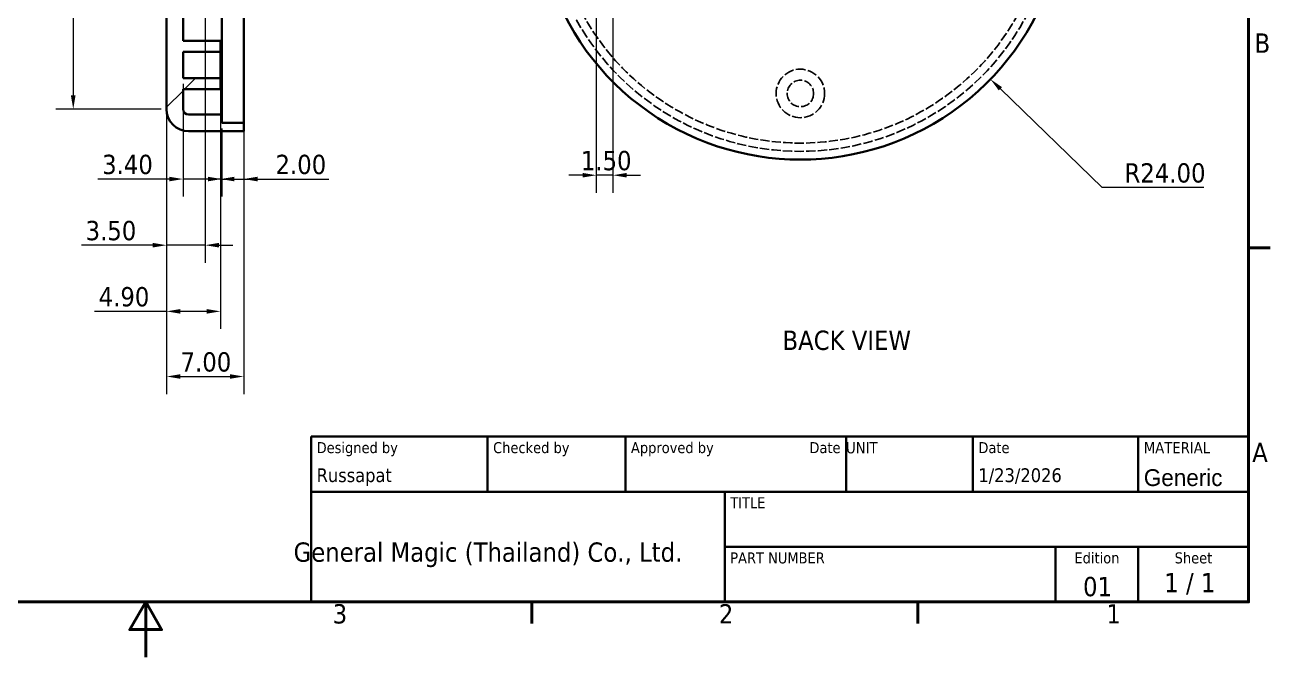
# Model space of a CAD drawing. Header units: millimetres. Extents: x 0 to 525, y 0 to 371.
# Drawn here: x 235.1 to 517.4, y 0 to 143.4 of the extents above; entities that cross this region are included whole.
import ezdxf
from ezdxf.enums import TextEntityAlignment as Align

# ---------------------------------------------------------------- set-up
doc = ezdxf.new("R2018")
doc.units = ezdxf.units.MM
doc.header["$LTSCALE"] = 0.5
doc.linetypes.add('DASHED', pattern=[0.2068, 0.1655, -0.0413])
for name, color, linetype, lineweight in [('Border (ISO)', 7, 'Continuous', 70), ('Dimension (ISO)', 7, 'Continuous', 25), ('Hatch (ISO)', 7, 'Continuous', 18), ('Hidden (ISO)', 7, 'DASHED', 35), ('Symbol (ISO)', 7, 'Continuous', 25), ('Title (ISO)', 7, 'Continuous', 50), ('Visible (ISO)', 7, 'Continuous', 50)]:
    doc.layers.add(name, color=color, linetype=linetype, lineweight=lineweight)
doc.styles.add('Note Text (ISO)', font='tahoma.ttf')
doc.styles.add('Text Style35', font='tahoma.ttf')
doc.styles.add('Text Style39', font='tahoma.ttf')
doc.styles.add('Text Style41', font='tahoma.ttf')
doc.dimstyles.new('Default (ISO)', dxfattribs={"dimscale": 0.5, "dimtxt": 3.5, "dimasz": 2.5, "dimexe": 3.175, "dimexo": 1, "dimgap": 0.762, "dimtad": 1, "dimtxsty": 'Note Text (ISO)', "dimcen": 2.5, "dimdle": 10, "dimclrd": 256, "dimclre": 256, "dimclrt": 256, "dimazin": 3, "dimtfac": 1.001486, "dimtmove": 0, "dimatfit": 3, "dimfxl": 0, "dimlwd": -1, "dimlwe": -1})

# ---------------------------------------------------------------- blocks, each defined once
blk = doc.blocks.new('Borders Default Border')
at = {"layer": 'Border (ISO)'}
for p, q in [((410, 74.25), (413.9, 74.25)), ((280, 10), (280, 6.1)), ((350, 10), (350, 6.1))]:
    blk.add_line(p, q, dxfattribs=at)
at = {"layer": 'Border (ISO)', "flags": 128}
for points in [[(10, 10), (10, 287), (410, 287), (410, 10), (10, 10)], [(210, 0), (210, 10), (207.11, 5), (212.89, 5), (210, 10)]]:
    blk.add_lwpolyline(points, dxfattribs=at)
at = {"layer": 'Border (ISO)', "char_height": 3.5, "attachment_point": 7, "style": 'Note Text (ISO)'}
for s, insert in [('B', (411.08, 109.63)), ('A', (410.66, 35.38)), ('3', (243.91, 6.03)), ('2', (313.94, 6.1)), ('1', (384.21, 6.1))]:
    blk.add_mtext(s, dxfattribs=dict(at, insert=insert))
blk = doc.blocks.new('Title Blocks ISO')
at = {"layer": 'Title (ISO)'}
for p, q in [((275.72, 130), (105.72, 130)), ((105.72, 130), (105.72, 100)), ((137.72, 120), (137.72, 130)), ((162.72, 120), (162.72, 130)), ((202.72, 120), (202.72, 130)), ((225.72, 120), (225.72, 130)), ((255.72, 120), (255.72, 130)), ((275.72, 100), (275.72, 130)), ((105.72, 120), (275.72, 120)), ((180.72, 120), (180.72, 100)), ((275.72, 110), (180.72, 110)), ((240.72, 100), (240.72, 110)), ((255.72, 100), (255.72, 110)), ((105.72, 100), (275.72, 100))]:
    blk.add_line(p, q, dxfattribs=at)
at = {"layer": 'Title (ISO)', "style": 'Text Style41'}
for s, p in [('Designed by', (106.72, 129)), ('Checked by', (138.72, 129)), ('Approved by', (163.72, 129)), ('Date', (226.72, 129))]:
    blk.add_text(s, height=2, dxfattribs=at).set_placement(p, align=Align.TOP_LEFT)
blk.add_text('Date', height=2, dxfattribs=at).set_placement((201.72, 129), align=Align.TOP_RIGHT)
for s, p in [('Edition', (248.22, 109)), ('Sheet', (265.72, 109))]:
    blk.add_text(s, height=2, dxfattribs=at).set_placement(p, align=Align.TOP_CENTER)
at = {"layer": 'Title (ISO)', "style": 'Note Text (ISO)'}
blk.add_text('1 / 1 ', height=3.5, dxfattribs=at).set_placement((265.72, 103.5), align=Align.MIDDLE_CENTER)
at = {"layer": 'Title (ISO)', "attachment_point": 1, "style": 'Note Text (ISO)'}
for s, insert, char_height in [('\\fTahoma|b0|i0;{\\H2.0300;UNIT}', (202.72, 129), 2.03), ('\\fTahoma|b0|i0;{\\H2.0300;MATERIAL}', (256.72, 129), 2.03), ('\\fTahoma|b0|i0;{\\H2.0000;TITLE}', (181.72, 119), 2), ('\\fTahoma|b0|i0;{\\H2.0000;PART NUMBER}', (181.72, 109), 2)]:
    blk.add_mtext(s, dxfattribs=dict(at, insert=insert, char_height=char_height))
at = {"layer": 'Title (ISO)', "insert": (137.79, 108.55), "char_height": 3.5, "width": 73.3779, "attachment_point": 5, "style": 'Note Text (ISO)'}
blk.add_mtext('\\fTahoma|b0|i0;General Magic (Thailand) Co., Ltd.', dxfattribs=at)
at = {"layer": 'Title (ISO)', "style": 'Text Style39'}
for tag, p in [('AUTHOR', (106.72, 121)), ('CHECKED_BY', (138.72, 121)), ('ENG_APPROVED_BY', (163.72, 121)), ('CREATION_DATE', (226.72, 121))]:
    blk.add_attdef(tag, text='', height=2.5, dxfattribs=at).set_placement(p, align=Align.BOTTOM_LEFT)
blk.add_attdef('ENG_APPROVAL_DATE', text='', height=2.5, dxfattribs=at).set_placement((201.72, 121), align=Align.BOTTOM_RIGHT)
at = {"layer": 'Title (ISO)', "style": 'Text Style35'}
blk.add_attdef('MATERIAL', text='', height=3.05, dxfattribs=at).set_placement((256.72, 124.08), align=Align.TOP_LEFT)
at = {"layer": 'Title (ISO)', "style": 'Note Text (ISO)'}
for tag, p in [('TITLE', (228.22, 115)), ('REVISION_NUMBER', (248.22, 103.5))]:
    blk.add_attdef(tag, text='', height=3.5, dxfattribs=at).set_placement(p, align=Align.MIDDLE_CENTER)
blk.add_attdef('PART_NUMBER', text='', height=3.5, dxfattribs=at).set_placement((181.72, 105), align=Align.MIDDLE_LEFT)
blk = doc.blocks.new('*D11')
at = {"layer": 'Defpoints', "color": 0, "transparency": 16777216}
for p in [(275.98, 154.25), (267.23, 124.25), (267.23, 93.4)]:
    blk.add_point(p, dxfattribs=at)
at = {"layer": 'Dimension (ISO)', "transparency": 16777216}
for p, q in [((275.98, 153), (275.98, 89.43)), ((267.23, 123), (267.23, 89.43)), ((264.11, 93.4), (247.93, 93.4)), ((275.98, 93.4), (267.23, 93.4)), ((279.11, 93.4), (282.23, 93.4))]:
    blk.add_line(p, q, dxfattribs=at)
for points in [[(264.11, 93.92), (264.11, 92.88), (267.23, 93.4)], [(279.11, 93.92), (279.11, 92.88), (275.98, 93.4)]]:
    blk.add_solid(points, dxfattribs=at)
at = {"layer": 'Dimension (ISO)', "transparency": 16777216, "insert": (248.88, 98.91), "char_height": 4.375, "attachment_point": 1, "style": 'Note Text (ISO)'}
blk.add_mtext('\\A1;3.50', dxfattribs=at)
blk = doc.blocks.new('*D12')
at = {"layer": 'Defpoints', "color": 0, "transparency": 16777216}
for p in [(279.48, 131.25), (267.23, 124.25), (267.23, 78.4)]:
    blk.add_point(p, dxfattribs=at)
at = {"layer": 'Dimension (ISO)', "transparency": 16777216}
for p, q in [((279.48, 130), (279.48, 74.43)), ((267.23, 123), (267.23, 74.43)), ((267.23, 78.4), (250.89, 78.4)), ((276.36, 78.4), (270.36, 78.4))]:
    blk.add_line(p, q, dxfattribs=at)
for points in [[(270.36, 78.92), (270.36, 77.88), (267.23, 78.4)], [(276.36, 78.92), (276.36, 77.88), (279.48, 78.4)]]:
    blk.add_solid(points, dxfattribs=at)
at = {"layer": 'Dimension (ISO)', "transparency": 16777216, "insert": (251.84, 83.91), "char_height": 4.375, "attachment_point": 1, "style": 'Note Text (ISO)'}
blk.add_mtext('\\A1;4.90', dxfattribs=at)
blk = doc.blocks.new('*D23')
at = {"layer": 'Defpoints', "color": 0, "transparency": 16777216}
for p in [(270.98, 131.25), (279.48, 131.25), (270.98, 108.4)]:
    blk.add_point(p, dxfattribs=at)
at = {"layer": 'Dimension (ISO)', "transparency": 16777216}
for p, q in [((270.98, 130), (270.98, 104.43)), ((279.48, 130), (279.48, 104.43)), ((267.86, 108.4), (251.68, 108.4)), ((279.48, 108.4), (270.98, 108.4)), ((282.61, 108.4), (285.73, 108.4))]:
    blk.add_line(p, q, dxfattribs=at)
for points in [[(267.86, 108.92), (267.86, 107.88), (270.98, 108.4)], [(282.61, 108.92), (282.61, 107.88), (279.48, 108.4)]]:
    blk.add_solid(points, dxfattribs=at)
at = {"layer": 'Dimension (ISO)', "transparency": 16777216, "insert": (252.63, 113.91), "char_height": 4.375, "attachment_point": 1, "style": 'Note Text (ISO)'}
blk.add_mtext('\\A1;3.40', dxfattribs=at)
blk = doc.blocks.new('*D24')
at = {"layer": 'Defpoints', "color": 0, "transparency": 16777216}
for p in [(279.73, 121.13), (284.73, 121.13), (279.73, 108.4)]:
    blk.add_point(p, dxfattribs=at)
at = {"layer": 'Dimension (ISO)', "transparency": 16777216}
for p, q in [((279.73, 119.88), (279.73, 104.43)), ((284.73, 119.88), (284.73, 104.43)), ((276.61, 108.4), (273.48, 108.4)), ((279.73, 108.4), (284.73, 108.4)), ((287.86, 108.4), (304, 108.4))]:
    blk.add_line(p, q, dxfattribs=at)
for points in [[(276.61, 108.92), (276.61, 107.88), (279.73, 108.4)], [(287.86, 108.92), (287.86, 107.88), (284.73, 108.4)]]:
    blk.add_solid(points, dxfattribs=at)
at = {"layer": 'Dimension (ISO)', "transparency": 16777216, "insert": (291.93, 113.91), "char_height": 4.375, "attachment_point": 1, "style": 'Note Text (ISO)'}
blk.add_mtext('\\A1;2.00', dxfattribs=at)
blk = doc.blocks.new('*D25')
at = {"layer": 'Defpoints', "color": 0, "transparency": 16777216}
for p in [(364.65, 162.81), (368.4, 162.81), (364.65, 109.27)]:
    blk.add_point(p, dxfattribs=at)
at = {"layer": 'Dimension (ISO)', "transparency": 16777216}
for p, q in [((364.65, 161.56), (364.65, 105.3)), ((368.4, 161.56), (368.4, 105.3)), ((361.52, 109.27), (358.4, 109.27)), ((368.4, 109.27), (364.65, 109.27)), ((371.52, 109.27), (374.65, 109.27))]:
    blk.add_line(p, q, dxfattribs=at)
for points in [[(361.52, 109.79), (361.52, 108.75), (364.65, 109.27)], [(371.52, 109.79), (371.52, 108.75), (368.4, 109.27)]]:
    blk.add_solid(points, dxfattribs=at)
at = {"layer": 'Dimension (ISO)', "transparency": 16777216, "insert": (361.14, 114.78), "char_height": 4.375, "attachment_point": 1, "style": 'Note Text (ISO)'}
blk.add_mtext('\\A1;1.50', dxfattribs=at)
blk = doc.blocks.new('*D28')
at = {"layer": 'Defpoints', "color": 0, "transparency": 16777216}
for p in [(410.9, 172.81), (453.98, 131.05)]:
    blk.add_point(p, dxfattribs=at)
at = {"layer": 'Dimension (ISO)', "transparency": 16777216}
for p, q in [((479.34, 106.48), (456.23, 128.88)), ((502.39, 106.48), (479.34, 106.48))]:
    blk.add_line(p, q, dxfattribs=at)
blk.add_solid([(456.59, 129.25), (455.87, 128.5), (453.98, 131.05)], dxfattribs=at)
at = {"layer": 'Dimension (ISO)', "transparency": 16777216, "insert": (484.38, 111.99), "char_height": 4.375, "attachment_point": 1, "style": 'Note Text (ISO)'}
blk.add_mtext('\\A1;R24.00', dxfattribs=at)
blk = doc.blocks.new('*D37')
at = {"layer": 'Defpoints', "color": 0, "transparency": 16777216}
for p in [(267.23, 234.25), (246.08, 124.25), (267.23, 124.25)]:
    blk.add_point(p, dxfattribs=at)
at = {"layer": 'Dimension (ISO)', "transparency": 16777216}
for p, q in [((265.98, 234.25), (242.11, 234.25)), ((246.08, 231.13), (246.08, 127.38)), ((265.98, 124.25), (242.11, 124.25))]:
    blk.add_line(p, q, dxfattribs=at)
for points in [[(245.55, 231.13), (246.6, 231.13), (246.08, 234.25)], [(245.55, 127.38), (246.6, 127.38), (246.08, 124.25)]]:
    blk.add_solid(points, dxfattribs=at)
at = {"layer": 'Dimension (ISO)', "transparency": 16777216, "insert": (240.57, 171.95), "char_height": 4.375, "attachment_point": 1, "rotation": 90, "style": 'Note Text (ISO)'}
blk.add_mtext('\\A1;44.00', dxfattribs=at)
blk = doc.blocks.new('*D38')
at = {"layer": 'Defpoints', "color": 0, "transparency": 16777216}
for p in [(267.23, 124.25), (284.73, 121.13), (284.73, 63.63)]:
    blk.add_point(p, dxfattribs=at)
at = {"layer": 'Dimension (ISO)', "transparency": 16777216}
for p, q in [((267.23, 123), (267.23, 59.66)), ((284.73, 119.88), (284.73, 59.66)), ((270.36, 63.63), (281.61, 63.63))]:
    blk.add_line(p, q, dxfattribs=at)
for points in [[(270.36, 64.15), (270.36, 63.11), (267.23, 63.63)], [(281.61, 64.15), (281.61, 63.11), (284.73, 63.63)]]:
    blk.add_solid(points, dxfattribs=at)
at = {"layer": 'Dimension (ISO)', "transparency": 16777216, "insert": (270.41, 69.13), "char_height": 4.375, "attachment_point": 1, "style": 'Note Text (ISO)'}
blk.add_mtext('\\A1;7.00', dxfattribs=at)

msp = doc.modelspace()

# ---------------------------------------------------------------- hatches: boundary and pattern name
at = {"layer": 'Hatch (ISO)'}
h = msp.add_hatch(dxfattribs=at)
h.set_pattern_fill('ANSI31', color=256, scale=31.75, style=0)
h.set_pattern_definition([(45, (0, 0), (-35.6404, 35.6404), [])])
edge = h.paths.add_edge_path()
edge.add_line((279.4801, 131.253), (270.9801, 131.253))
edge.add_line((270.9801, 131.253), (270.9801, 137.253))
edge.add_line((270.9801, 137.253), (279.4801, 137.253))
edge.add_line((279.4801, 137.253), (279.4801, 139.753))
edge.add_line((279.4801, 139.753), (270.9801, 139.753))
edge.add_line((270.9801, 139.753), (270.9801, 151.753))
edge.add_line((270.9801, 151.753), (275.9801, 151.753))
edge.add_line((275.9801, 151.753), (275.9801, 154.253))
edge.add_line((275.9801, 154.253), (270.9801, 154.253))
edge.add_line((270.9801, 154.253), (270.9801, 161.753))
edge.add_line((270.9801, 161.753), (275.9801, 161.753))
edge.add_line((275.9801, 161.753), (275.9801, 164.253))
edge.add_line((275.9801, 164.253), (270.9801, 164.253))
edge.add_line((270.9801, 164.253), (270.9801, 194.253))
edge.add_line((270.9801, 194.253), (275.9801, 194.253))
edge.add_line((275.9801, 194.253), (275.9801, 196.753))
edge.add_line((275.9801, 196.753), (270.9801, 196.753))
edge.add_line((270.9801, 196.753), (270.9801, 204.253))
edge.add_line((270.9801, 204.253), (275.9801, 204.253))
edge.add_line((275.9801, 204.253), (275.9801, 206.753))
edge.add_line((275.9801, 206.753), (270.9801, 206.753))
edge.add_line((270.9801, 206.753), (270.9801, 234.253))
edge.add_ellipse((272.2301, 234.253), major_axis=(0, 1.25), ratio=1, start_angle=0, end_angle=90, ccw=False)
edge.add_line((272.2301, 235.503), (279.7301, 235.503))
edge.add_line((279.7301, 235.503), (279.7301, 237.378))
edge.add_line((279.7301, 237.378), (284.7301, 237.378))
edge.add_line((284.7301, 237.378), (284.7301, 239.253))
edge.add_line((284.7301, 239.253), (272.2301, 239.253))
edge.add_ellipse((272.2301, 234.253), major_axis=(-5, 0), ratio=1, start_angle=270, end_angle=360)
edge.add_line((267.2301, 234.253), (267.2301, 124.253))
edge.add_ellipse((272.2301, 124.253), major_axis=(0, -5), ratio=1, start_angle=270, end_angle=360)
edge.add_line((272.2301, 119.253), (284.7301, 119.253))
edge.add_line((284.7301, 119.253), (284.7301, 121.128))
edge.add_line((284.7301, 121.128), (279.7301, 121.128))
edge.add_line((279.7301, 121.128), (279.7301, 123.003))
edge.add_line((279.7301, 123.003), (272.2301, 123.003))
edge.add_ellipse((272.2301, 124.253), major_axis=(-1.25, 0), ratio=1, start_angle=0, end_angle=90, ccw=False)
edge.add_line((270.9801, 124.253), (270.9801, 128.753))
edge.add_line((270.9801, 128.753), (279.4801, 128.753))
edge.add_line((279.4801, 128.753), (279.4801, 131.253))

# ---------------------------------------------------------------- linework, layer by layer
at = {"layer": 'Hidden (ISO)', "ltscale": 26.736959}
msp.add_circle((410.8995, 127.8099), 5.5, dxfattribs=at)
at = {"layer": 'Hidden (ISO)', "ltscale": 24.306326}
msp.add_circle((410.8995, 127.8099), 3, dxfattribs=at)
at = {"layer": 'Hidden (ISO)', "ltscale": 25.045532}
msp.add_arc((410.8995, 172.8099), 56.25, 157.891168, 22.108832, dxfattribs=at)
at = {"layer": 'Hidden (ISO)', "ltscale": 25.425459}
msp.add_arc((410.8995, 172.8099), 58.125, 172.819244, 7.180756, dxfattribs=at)
at = {"layer": 'Visible (ISO)'}
for p, q in [((267.2301, 234.253), (267.2301, 124.253)), ((284.7301, 186.5187), (284.7301, 121.128)), ((279.7301, 123.003), (279.7301, 186.2843)), ((270.9801, 139.753), (270.9801, 151.753)), ((279.4801, 139.753), (270.9801, 139.753)), ((279.4801, 137.253), (279.4801, 139.753)), ((270.9801, 131.253), (270.9801, 137.253)), ((270.9801, 137.253), (279.4801, 137.253)), ((279.4801, 131.253), (279.4801, 137.253)), ((279.4801, 131.253), (270.9801, 131.253)), ((279.4801, 128.753), (279.4801, 131.253)), ((270.9801, 124.253), (270.9801, 128.753)), ((270.9801, 128.753), (279.4801, 128.753)), ((279.7301, 123.003), (272.2301, 123.003)), ((279.7301, 121.128), (279.7301, 123.003)), ((272.2301, 119.253), (284.7301, 119.253)), ((284.7301, 121.128), (279.7301, 121.128)), ((284.7301, 119.253), (284.7301, 121.128))]:
    msp.add_line(p, q, dxfattribs=at)
for centre, radius, start, end in [((410.8995, 172.8099), 60, 157.891168, 22.108832), ((272.2301, 124.253), 5, 180, -90), ((272.2301, 124.253), 1.25, 180, -90)]:
    msp.add_arc(centre, radius, start, end, dxfattribs=at)

# ---------------------------------------------------------------- block references
at = {"xscale": 1.25, "yscale": 1.25, "zscale": 0.5}
msp.add_blockref('Borders Default Border', (0, 0), dxfattribs=at)
ref = msp.add_blockref('Title Blocks ISO', (167.8498, -112.5), dxfattribs=dict(xscale=1.25, yscale=1.25, zscale=0.5))
ref.add_attrib('AUTHOR', 'Russapat', dxfattribs={"layer": 'Title (ISO)', "height": 3.125, "style": 'Text Style39'}).set_placement((301.25, 38.75), align=Align.BOTTOM_LEFT)
ref.add_attrib('CREATION_DATE', '1/23/2026', dxfattribs={"layer": 'Title (ISO)', "height": 3.125, "style": 'Text Style39'}).set_placement((451.25, 38.75), align=Align.BOTTOM_LEFT)
lines = msp.add_mtext('Generic', dxfattribs={"layer": 'Title (ISO)', "insert": (488.75, 42.5982), "char_height": 3.81, "attachment_point": 1, "style": 'Text Style35'})
ref.add_attrib('MATERIAL', '', (488.75, 42.5982)).embed_mtext(lines)

# ---------------------------------------------------------------- texts
at = {"layer": 'Symbol (ISO)', "char_height": 4.375, "attachment_point": 1, "style": 'Note Text (ISO)'}
for s, insert, width in [('\\fTahoma|b0|i0;BACK VIEW', (406.8524, 74.0309), 30.819997), ('\\fTahoma|b0|i0;01', (474.975, 18.1843), 6.566045)]:
    msp.add_mtext(s, dxfattribs=dict(at, insert=insert, width=width))

# ---------------------------------------------------------------- dimensions: what is measured, and where the dimension line sits
at = {"layer": 'Dimension (ISO)'}
for base, p1, p2, angle, override, picture, middle in [((246.0757, 124.253), (267.2301, 234.253), (267.2301, 124.253), 90, {"dimgap": 0.762, "dimtoh": 0, "dimdec": 2, "dimtol": 0, "dimlim": 0, "dimtp": 0, "dimtm": 0, "dimtdec": 2, "dimtofl": 0, "dimatfit": 1}, '*D37', (246.0757, 179.253)), ((364.6495, 109.2714), (368.3995, 162.8099), (364.6495, 162.8099), 180, {"dimgap": 0.762, "dimtoh": 0, "dimdec": 2, "dimtol": 0, "dimlim": 0, "dimtp": 0, "dimtm": 0, "dimtdec": 2, "dimtofl": 1, "dimatfit": 1}, '*D25', (366.5245, 109.2714)), ((267.2301, 78.4015), (279.4801, 131.253), (267.2301, 124.253), 180, {"dimgap": 0.762, "dimtoh": 0, "dimdec": 2, "dimtol": 0, "dimlim": 0, "dimtp": 0, "dimtm": 0, "dimtdec": 2, "dimtofl": 0, "dimatfit": 2}, '*D12', (257.495, 78.4015)), ((270.9801, 108.4015), (279.4801, 131.253), (270.9801, 131.253), 180, {"dimgap": 0.762, "dimtoh": 0, "dimdec": 2, "dimtol": 0, "dimlim": 0, "dimtp": 0, "dimtm": 0, "dimtdec": 2, "dimtofl": 1, "dimatfit": 1}, '*D23', (258.2038, 108.4015)), ((284.7301, 63.628), (267.2301, 124.253), (284.7301, 121.128), 180, {"dimgap": 0.762, "dimtoh": 0, "dimdec": 2, "dimtol": 0, "dimlim": 0, "dimtp": 0, "dimtm": 0, "dimtdec": 2, "dimtofl": 0, "dimatfit": 1}, '*D38', (275.9801, 63.628)), ((279.7301, 108.4015), (284.7301, 121.128), (279.7301, 121.128), 180, {"dimgap": 0.762, "dimtoh": 0, "dimdec": 2, "dimtol": 0, "dimlim": 0, "dimtp": 0, "dimtm": 0, "dimtdec": 2, "dimtofl": 1, "dimatfit": 1}, '*D24', (297.4887, 108.4015))]:
    dim = msp.add_linear_dim(base=base, p1=p1, p2=p2, angle=angle, dimstyle='Default (ISO)', override=override, dxfattribs=at)
    dim.commit()
    dim.dimension.update_dxf_attribs({"geometry": picture, "text_midpoint": middle, "dimtype": 160})
dim = msp.add_radius_dim(center=(410.8995, 172.8099), mpoint=(453.9839, 131.0518), dimstyle='Default (ISO)', override={"dimgap": 0.762, "dimtih": 1, "dimdec": 2, "dimlfac": 1, "dimcen": 0, "dimtol": 0, "dimlim": 0, "dimtp": 0, "dimtm": 0, "dimtdec": 2, "dimtofl": 0}, dxfattribs=at)
dim.commit()
dim.dimension.update_dxf_attribs({"geometry": '*D28', "text_midpoint": (493.3863, 106.4764), "dimtype": 164})
dim = msp.add_linear_dim(base=(267.2301, 93.4015), p1=(275.9801, 154.253), p2=(267.2301, 124.253), dimstyle='Default (ISO)', override={"dimgap": 0.762, "dimtoh": 0, "dimdec": 2, "dimtol": 0, "dimlim": 0, "dimtp": 0, "dimtm": 0, "dimtdec": 2, "dimtofl": 1, "dimatfit": 1}, dxfattribs=at)
dim.commit()
dim.dimension.update_dxf_attribs({"geometry": '*D11', "text_midpoint": (254.4538, 93.4015), "dimtype": 160})

doc.saveas('drawing.dxf')
